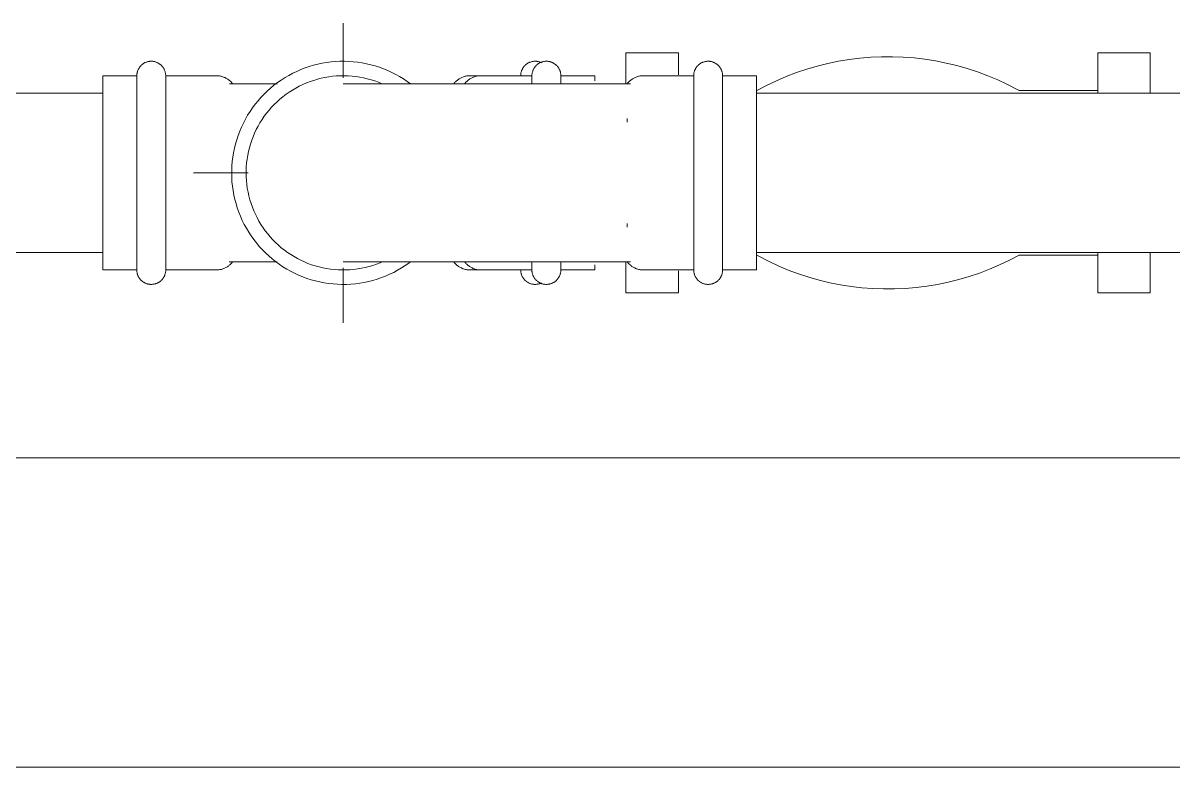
# Model space of a CAD drawing. Header units: inches. Extents: x -3299 to -2222, y -94 to 482.
# Drawn here: x -2461.3 to -2445.94, y 315.41 to 325.34 of the extents above; entities that cross this region are included whole.
import ezdxf

# ---------------------------------------------------------------- set-up
doc = ezdxf.new("R2010")
doc.units = ezdxf.units.IN
doc.header["$MEASUREMENT"] = 0
doc.layers.add('P-PIPE', color=3, linetype='Continuous', lineweight=9)
doc.layers.add('P-PIPE-CNTR', color=3, linetype='Continuous', lineweight=9)

# ---------------------------------------------------------------- blocks, each defined once
blk = doc.blocks.new('Victaulic-VicPress316-Elbow 90-45deg Style P568_P571 - Standard-V6-PLG_ ROOF LEVEL')
at = {"layer": 'P-PIPE'}
for p, q in [((-2453.184, 286.532), (-2454.503, 286.532)), ((-2452.341, 286.641), (-2453.012, 286.641)), ((-2452.341, 286.641), (-2452.341, 285.344)), ((-2451.501, 286.641), (-2451.955, 286.641)), ((-2451.955, 286.641), (-2451.955, 285.344)), ((-2451.501, 285.344), (-2451.501, 286.641)), ((-2453.23, 286.068), (-2453.23, 286.02)), ((-2452.341, 285.344), (-2452.341, 284.048)), ((-2451.955, 285.344), (-2451.955, 284.048)), ((-2451.501, 284.048), (-2451.501, 285.344)), ((-2453.23, 284.669), (-2453.23, 284.62)), ((-2454.503, 284.157), (-2453.185, 284.157)), ((-2453.012, 284.048), (-2452.341, 284.048)), ((-2451.955, 284.048), (-2451.501, 284.048))]:
    blk.add_line(p, q, dxfattribs=at)
at = {"layer": 'P-PIPE', "flags": 128}
for points in [[(-2456.122, 286.532), (-2456.167, 286.564), (-2456.216, 286.598), (-2456.267, 286.629), (-2456.319, 286.658), (-2456.372, 286.685), (-2456.426, 286.71), (-2456.481, 286.733), (-2456.537, 286.753), (-2456.594, 286.771), (-2456.651, 286.787), (-2456.709, 286.801), (-2456.768, 286.812), (-2456.827, 286.821), (-2456.886, 286.828), (-2456.945, 286.832), (-2457.005, 286.834), (-2457.064, 286.833), (-2457.124, 286.83), (-2457.183, 286.825), (-2457.242, 286.817), (-2457.301, 286.807), (-2457.359, 286.795), (-2457.417, 286.78), (-2457.474, 286.763), (-2457.53, 286.744), (-2457.586, 286.722), (-2457.641, 286.699), (-2457.694, 286.673), (-2457.747, 286.645), (-2457.798, 286.615), (-2457.849, 286.583), (-2457.897, 286.549), (-2457.945, 286.513), (-2457.991, 286.475), (-2458.035, 286.435), (-2458.078, 286.394), (-2458.119, 286.35), (-2458.158, 286.306), (-2458.196, 286.259), (-2458.232, 286.212), (-2458.265, 286.163), (-2458.297, 286.112), (-2458.327, 286.06), (-2458.354, 286.008), (-2458.38, 285.954), (-2458.403, 285.899), (-2458.424, 285.843), (-2458.443, 285.787), (-2458.46, 285.73), (-2458.474, 285.672), (-2458.486, 285.613), (-2458.495, 285.554), (-2458.503, 285.495), (-2458.507, 285.436), (-2458.51, 285.376), (-2458.51, 285.344)], [(-2452.341, 286.641), (-2452.341, 286.649), (-2452.34, 286.656), (-2452.339, 286.664), (-2452.338, 286.672), (-2452.337, 286.679), (-2452.335, 286.687), (-2452.333, 286.694), (-2452.331, 286.702), (-2452.328, 286.709), (-2452.326, 286.716), (-2452.322, 286.723), (-2452.319, 286.73), (-2452.315, 286.737), (-2452.311, 286.743), (-2452.307, 286.75), (-2452.303, 286.756), (-2452.298, 286.762), (-2452.293, 286.768), (-2452.288, 286.774), (-2452.282, 286.779), (-2452.277, 286.785), (-2452.271, 286.79), (-2452.265, 286.794), (-2452.258, 286.799), (-2452.252, 286.803), (-2452.245, 286.807), (-2452.239, 286.811), (-2452.232, 286.815), (-2452.225, 286.818), (-2452.218, 286.821), (-2452.21, 286.823), (-2452.203, 286.826), (-2452.196, 286.828), (-2452.188, 286.83), (-2452.181, 286.831), (-2452.173, 286.832), (-2452.165, 286.833), (-2452.158, 286.834), (-2452.15, 286.834), (-2452.142, 286.834), (-2452.134, 286.833), (-2452.127, 286.833), (-2452.119, 286.832), (-2452.111, 286.83), (-2452.104, 286.829), (-2452.096, 286.827), (-2452.089, 286.825), (-2452.082, 286.822), (-2452.075, 286.819), (-2452.067, 286.816), (-2452.061, 286.813), (-2452.054, 286.809), (-2452.047, 286.805), (-2452.041, 286.801), (-2452.034, 286.797), (-2452.028, 286.792), (-2452.022, 286.787), (-2452.016, 286.782), (-2452.011, 286.777), (-2452.005, 286.771), (-2452, 286.765), (-2451.996, 286.759), (-2451.991, 286.753), (-2451.987, 286.747), (-2451.982, 286.74), (-2451.979, 286.734), (-2451.975, 286.727), (-2451.972, 286.72), (-2451.969, 286.713), (-2451.966, 286.705), (-2451.964, 286.698), (-2451.961, 286.691), (-2451.96, 286.683), (-2451.958, 286.676), (-2451.957, 286.668), (-2451.956, 286.66), (-2451.955, 286.653), (-2451.955, 286.645), (-2451.955, 286.641)], [(-2456.503, 286.533), (-2456.551, 286.553), (-2456.6, 286.571), (-2456.649, 286.586), (-2456.699, 286.6), (-2456.75, 286.612), (-2456.8, 286.622), (-2456.852, 286.63), (-2456.903, 286.635), (-2456.955, 286.639), (-2457.007, 286.641), (-2457.059, 286.64), (-2457.11, 286.638), (-2457.162, 286.633), (-2457.214, 286.626), (-2457.265, 286.618), (-2457.315, 286.607), (-2457.366, 286.594), (-2457.415, 286.579), (-2457.464, 286.563), (-2457.513, 286.544), (-2457.56, 286.523), (-2457.607, 286.501), (-2457.653, 286.476), (-2457.698, 286.45), (-2457.741, 286.422), (-2457.784, 286.393), (-2457.825, 286.361), (-2457.865, 286.328), (-2457.904, 286.294), (-2457.941, 286.258), (-2457.977, 286.22), (-2458.011, 286.181), (-2458.044, 286.141), (-2458.075, 286.099), (-2458.104, 286.057), (-2458.132, 286.013), (-2458.158, 285.968), (-2458.182, 285.922), (-2458.204, 285.875), (-2458.224, 285.827), (-2458.242, 285.779), (-2458.259, 285.729), (-2458.273, 285.68), (-2458.286, 285.629), (-2458.296, 285.578), (-2458.304, 285.527), (-2458.311, 285.476), (-2458.315, 285.424), (-2458.317, 285.372), (-2458.317, 285.344)], [(-2454.503, 286.532), (-2454.604, 286.532), (-2454.705, 286.532), (-2454.805, 286.532), (-2454.905, 286.532), (-2455.004, 286.532), (-2455.102, 286.532), (-2455.199, 286.532), (-2455.295, 286.532), (-2455.39, 286.532), (-2455.484, 286.532), (-2455.576, 286.532), (-2455.666, 286.532), (-2455.754, 286.532), (-2455.841, 286.532), (-2455.925, 286.532), (-2456.007, 286.532), (-2456.086, 286.532), (-2456.163, 286.532), (-2456.238, 286.532), (-2456.309, 286.532), (-2456.378, 286.532), (-2456.444, 286.532), (-2456.506, 286.532), (-2456.566, 286.532), (-2456.622, 286.532), (-2456.674, 286.532), (-2456.724, 286.532), (-2456.769, 286.532), (-2456.811, 286.532), (-2456.85, 286.532), (-2456.884, 286.532), (-2456.915, 286.532), (-2456.942, 286.532), (-2456.965, 286.532), (-2456.984, 286.532), (-2456.999, 286.532), (-2457.01, 286.532), (-2457.018, 286.532), (-2457.021, 286.532), (-2457.021, 286.532)], [(-2453.23, 286.532), (-2453.223, 286.54), (-2453.216, 286.549), (-2453.209, 286.557), (-2453.201, 286.564), (-2453.193, 286.572), (-2453.185, 286.579), (-2453.176, 286.586), (-2453.167, 286.592), (-2453.158, 286.598), (-2453.149, 286.604), (-2453.139, 286.609), (-2453.13, 286.614), (-2453.12, 286.619), (-2453.11, 286.623), (-2453.099, 286.626), (-2453.089, 286.63), (-2453.078, 286.633), (-2453.068, 286.635), (-2453.057, 286.637), (-2453.046, 286.639), (-2453.036, 286.64), (-2453.025, 286.64), (-2453.014, 286.641), (-2453.012, 286.641)], [(-2452.341, 286.6), (-2452.341, 286.612), (-2452.341, 286.622), (-2452.341, 286.63), (-2452.341, 286.635), (-2452.341, 286.639), (-2452.341, 286.641), (-2452.341, 286.641)], [(-2452.341, 286.641), (-2452.341, 286.64), (-2452.341, 286.637), (-2452.341, 286.631), (-2452.341, 286.624), (-2452.341, 286.615), (-2452.341, 286.604), (-2452.341, 286.59), (-2452.341, 286.575), (-2452.341, 286.558), (-2452.341, 286.538), (-2452.341, 286.517), (-2452.341, 286.494), (-2452.341, 286.469), (-2452.341, 286.443), (-2452.341, 286.414), (-2452.341, 286.384), (-2452.341, 286.352), (-2452.341, 286.319), (-2452.341, 286.284), (-2452.341, 286.248), (-2452.341, 286.21), (-2452.341, 286.17), (-2452.341, 286.13), (-2452.341, 286.088), (-2452.341, 286.045), (-2452.341, 286.001), (-2452.341, 285.955), (-2452.341, 285.909), (-2452.341, 285.862), (-2452.341, 285.814), (-2452.341, 285.765), (-2452.341, 285.716), (-2452.341, 285.666), (-2452.341, 285.616), (-2452.341, 285.565), (-2452.341, 285.513), (-2452.341, 285.462), (-2452.341, 285.41), (-2452.341, 285.358), (-2452.341, 285.344)], [(-2451.955, 285.344), (-2451.955, 285.396), (-2451.955, 285.448), (-2451.955, 285.5), (-2451.955, 285.551), (-2451.955, 285.602), (-2451.955, 285.652), (-2451.955, 285.703), (-2451.955, 285.752), (-2451.955, 285.801), (-2451.955, 285.849), (-2451.955, 285.897), (-2451.955, 285.943), (-2451.955, 285.989), (-2451.955, 286.033), (-2451.955, 286.076), (-2451.955, 286.119), (-2451.955, 286.16), (-2451.955, 286.199), (-2451.955, 286.237), (-2451.955, 286.274), (-2451.955, 286.31), (-2451.955, 286.344), (-2451.955, 286.376), (-2451.955, 286.406), (-2451.955, 286.435), (-2451.955, 286.462), (-2451.955, 286.488), (-2451.955, 286.511), (-2451.955, 286.533), (-2451.955, 286.553), (-2451.955, 286.571), (-2451.955, 286.586), (-2451.955, 286.6), (-2451.955, 286.612), (-2451.955, 286.622), (-2451.955, 286.63), (-2451.955, 286.635), (-2451.955, 286.639), (-2451.955, 286.641), (-2451.955, 286.641)], [(-2451.955, 286.641), (-2451.955, 286.64), (-2451.955, 286.637), (-2451.955, 286.631), (-2451.955, 286.624), (-2451.955, 286.615), (-2451.955, 286.604)], [(-2458.51, 285.344), (-2458.509, 285.285), (-2458.506, 285.225), (-2458.5, 285.166), (-2458.491, 285.107), (-2458.481, 285.048), (-2458.468, 284.99), (-2458.452, 284.933), (-2458.435, 284.876), (-2458.415, 284.82), (-2458.393, 284.764), (-2458.368, 284.71), (-2458.342, 284.656), (-2458.313, 284.604), (-2458.283, 284.553), (-2458.25, 284.503), (-2458.216, 284.455), (-2458.179, 284.408), (-2458.141, 284.362), (-2458.1, 284.318), (-2458.059, 284.276), (-2458.015, 284.235), (-2457.97, 284.196), (-2457.923, 284.159), (-2457.875, 284.124), (-2457.826, 284.091), (-2457.775, 284.06), (-2457.723, 284.031), (-2457.67, 284.004), (-2457.616, 283.979), (-2457.561, 283.956), (-2457.505, 283.936), (-2457.448, 283.917), (-2457.39, 283.901), (-2457.332, 283.888), (-2457.274, 283.876), (-2457.215, 283.868), (-2457.156, 283.861), (-2457.096, 283.857), (-2457.037, 283.855), (-2456.977, 283.855), (-2456.918, 283.858), (-2456.858, 283.864), (-2456.799, 283.871), (-2456.741, 283.881), (-2456.682, 283.894), (-2456.625, 283.908), (-2456.568, 283.925), (-2456.511, 283.945), (-2456.456, 283.966), (-2456.401, 283.99), (-2456.347, 284.016), (-2456.295, 284.044), (-2456.243, 284.074), (-2456.193, 284.106), (-2456.144, 284.14), (-2456.122, 284.157)], [(-2458.317, 285.344), (-2458.316, 285.292), (-2458.313, 285.241), (-2458.308, 285.189), (-2458.301, 285.138), (-2458.291, 285.087), (-2458.28, 285.036), (-2458.267, 284.986), (-2458.251, 284.936), (-2458.234, 284.888), (-2458.215, 284.839), (-2458.194, 284.792), (-2458.171, 284.746), (-2458.146, 284.7), (-2458.119, 284.656), (-2458.091, 284.612), (-2458.061, 284.57), (-2458.029, 284.529), (-2457.996, 284.489), (-2457.961, 284.451), (-2457.924, 284.414), (-2457.886, 284.379), (-2457.847, 284.345), (-2457.806, 284.313), (-2457.764, 284.282), (-2457.721, 284.253), (-2457.677, 284.226), (-2457.632, 284.201), (-2457.586, 284.177), (-2457.539, 284.156), (-2457.491, 284.136), (-2457.442, 284.118), (-2457.393, 284.102), (-2457.343, 284.088), (-2457.292, 284.076), (-2457.241, 284.067), (-2457.19, 284.059), (-2457.138, 284.053), (-2457.087, 284.049), (-2457.035, 284.048), (-2456.983, 284.048), (-2456.931, 284.051), (-2456.879, 284.056), (-2456.828, 284.062), (-2456.777, 284.071), (-2456.726, 284.082), (-2456.676, 284.094), (-2456.626, 284.109), (-2456.577, 284.126), (-2456.529, 284.145), (-2456.501, 284.157)], [(-2452.341, 285.344), (-2452.341, 285.292), (-2452.341, 285.241), (-2452.341, 285.189), (-2452.341, 285.138), (-2452.341, 285.087), (-2452.341, 285.036), (-2452.341, 284.986), (-2452.341, 284.936), (-2452.341, 284.888), (-2452.341, 284.839), (-2452.341, 284.792), (-2452.341, 284.746), (-2452.341, 284.7), (-2452.341, 284.656), (-2452.341, 284.612), (-2452.341, 284.57), (-2452.341, 284.529), (-2452.341, 284.489), (-2452.341, 284.451), (-2452.341, 284.414), (-2452.341, 284.379), (-2452.341, 284.345), (-2452.341, 284.313), (-2452.341, 284.282), (-2452.341, 284.253), (-2452.341, 284.226), (-2452.341, 284.201), (-2452.341, 284.177), (-2452.341, 284.156), (-2452.341, 284.136), (-2452.341, 284.118), (-2452.341, 284.102), (-2452.341, 284.088), (-2452.341, 284.076), (-2452.341, 284.067), (-2452.341, 284.059), (-2452.341, 284.053), (-2452.341, 284.049), (-2452.341, 284.048), (-2452.341, 284.048)], [(-2451.955, 284.048), (-2451.955, 284.049), (-2451.955, 284.052), (-2451.955, 284.057), (-2451.955, 284.064), (-2451.955, 284.074), (-2451.955, 284.085), (-2451.955, 284.098), (-2451.955, 284.114), (-2451.955, 284.131), (-2451.955, 284.15), (-2451.955, 284.171), (-2451.955, 284.194), (-2451.955, 284.219), (-2451.955, 284.246), (-2451.955, 284.274), (-2451.955, 284.304), (-2451.955, 284.336), (-2451.955, 284.37), (-2451.955, 284.405), (-2451.955, 284.441), (-2451.955, 284.479), (-2451.955, 284.518), (-2451.955, 284.559), (-2451.955, 284.601), (-2451.955, 284.644), (-2451.955, 284.688), (-2451.955, 284.733), (-2451.955, 284.779), (-2451.955, 284.827), (-2451.955, 284.875), (-2451.955, 284.923), (-2451.955, 284.973), (-2451.955, 285.023), (-2451.955, 285.073), (-2451.955, 285.124), (-2451.955, 285.175), (-2451.955, 285.227), (-2451.955, 285.278), (-2451.955, 285.33), (-2451.955, 285.344)], [(-2457.021, 284.157), (-2457.019, 284.157), (-2457.013, 284.157), (-2457.003, 284.157), (-2456.989, 284.157), (-2456.971, 284.157), (-2456.949, 284.157), (-2456.923, 284.157), (-2456.893, 284.157), (-2456.859, 284.157), (-2456.822, 284.157), (-2456.781, 284.157), (-2456.736, 284.157), (-2456.688, 284.157), (-2456.636, 284.157), (-2456.581, 284.157), (-2456.523, 284.157), (-2456.461, 284.157), (-2456.396, 284.157), (-2456.328, 284.157), (-2456.257, 284.157), (-2456.184, 284.157), (-2456.107, 284.157), (-2456.029, 284.157), (-2455.947, 284.157), (-2455.864, 284.157), (-2455.778, 284.157), (-2455.69, 284.157), (-2455.6, 284.157), (-2455.509, 284.157), (-2455.416, 284.157), (-2455.321, 284.157), (-2455.225, 284.157), (-2455.128, 284.157), (-2455.03, 284.157), (-2454.931, 284.157), (-2454.832, 284.157), (-2454.732, 284.157), (-2454.631, 284.157), (-2454.531, 284.157), (-2454.503, 284.157)], [(-2453.012, 284.048), (-2453.023, 284.048), (-2453.034, 284.049), (-2453.044, 284.05), (-2453.055, 284.051), (-2453.066, 284.053), (-2453.077, 284.056), (-2453.087, 284.058), (-2453.098, 284.062), (-2453.108, 284.065), (-2453.118, 284.069), (-2453.128, 284.074), (-2453.138, 284.079), (-2453.147, 284.084), (-2453.157, 284.089), (-2453.166, 284.095), (-2453.175, 284.102), (-2453.183, 284.108), (-2453.191, 284.115), (-2453.2, 284.123), (-2453.207, 284.13), (-2453.215, 284.138), (-2453.222, 284.147), (-2453.229, 284.155), (-2453.23, 284.157)], [(-2452.341, 284.048), (-2452.341, 284.049), (-2452.341, 284.052), (-2452.341, 284.057), (-2452.341, 284.064), (-2452.341, 284.074), (-2452.341, 284.085)], [(-2451.955, 284.088), (-2451.955, 284.076), (-2451.955, 284.067), (-2451.955, 284.059), (-2451.955, 284.053), (-2451.955, 284.049), (-2451.955, 284.048), (-2451.955, 284.048)], [(-2451.955, 284.048), (-2451.955, 284.04), (-2451.955, 284.032), (-2451.956, 284.025), (-2451.957, 284.017), (-2451.959, 284.009), (-2451.96, 284.002), (-2451.962, 283.994), (-2451.965, 283.987), (-2451.967, 283.98), (-2451.97, 283.973), (-2451.973, 283.966), (-2451.977, 283.959), (-2451.98, 283.952), (-2451.984, 283.945), (-2451.989, 283.939), (-2451.993, 283.933), (-2451.998, 283.926), (-2452.003, 283.921), (-2452.008, 283.915), (-2452.013, 283.909), (-2452.019, 283.904), (-2452.025, 283.899), (-2452.031, 283.894), (-2452.037, 283.89), (-2452.044, 283.885), (-2452.05, 283.881), (-2452.057, 283.878), (-2452.064, 283.874), (-2452.071, 283.871), (-2452.078, 283.868), (-2452.085, 283.865), (-2452.092, 283.863), (-2452.1, 283.861), (-2452.107, 283.859), (-2452.115, 283.858), (-2452.123, 283.856), (-2452.13, 283.856), (-2452.138, 283.855), (-2452.146, 283.855), (-2452.153, 283.855), (-2452.161, 283.855), (-2452.169, 283.856), (-2452.176, 283.857), (-2452.184, 283.858), (-2452.192, 283.86), (-2452.199, 283.862), (-2452.207, 283.864), (-2452.214, 283.866), (-2452.221, 283.869), (-2452.228, 283.872), (-2452.235, 283.876), (-2452.242, 283.879), (-2452.249, 283.883), (-2452.255, 283.887), (-2452.261, 283.892), (-2452.268, 283.896), (-2452.273, 283.901), (-2452.279, 283.906), (-2452.285, 283.912), (-2452.29, 283.917), (-2452.295, 283.923), (-2452.3, 283.929), (-2452.305, 283.935), (-2452.309, 283.942), (-2452.313, 283.948), (-2452.317, 283.955), (-2452.321, 283.962), (-2452.324, 283.969), (-2452.327, 283.976), (-2452.33, 283.983), (-2452.332, 283.99), (-2452.334, 283.998), (-2452.336, 284.005), (-2452.338, 284.013), (-2452.339, 284.021), (-2452.34, 284.028), (-2452.34, 284.036), (-2452.341, 284.044), (-2452.341, 284.048)]]:
    blk.add_lwpolyline(points, dxfattribs=at)
blk = doc.blocks.new('Ball Valve - 2-6 Inch - 2_-V11-PLG_ ROOF LEVEL')
at = {"layer": 'P-PIPE'}
for p, q in [((-2452.546, 286.944), (-2453.246, 286.944)), ((-2446.246, 286.944), (-2446.946, 286.944)), ((-2446.946, 286.444), (-2447.996, 286.444)), ((-2447.996, 284.244), (-2446.946, 284.244)), ((-2453.246, 283.744), (-2452.546, 283.744)), ((-2446.946, 283.744), (-2446.246, 283.744))]:
    blk.add_line(p, q, dxfattribs=at)
at = {"layer": 'P-PIPE', "flags": 128}
for points in [[(-2451.496, 286.444), (-2451.368, 286.512), (-2451.237, 286.574), (-2451.104, 286.631), (-2450.968, 286.683), (-2450.831, 286.729), (-2450.691, 286.769), (-2450.551, 286.804), (-2450.409, 286.834), (-2450.266, 286.857), (-2450.122, 286.875), (-2449.977, 286.887), (-2449.832, 286.894), (-2449.688, 286.894), (-2449.543, 286.889), (-2449.398, 286.878), (-2449.254, 286.861), (-2449.111, 286.839), (-2448.969, 286.81), (-2448.828, 286.776), (-2448.688, 286.737), (-2448.55, 286.692), (-2448.414, 286.641), (-2448.281, 286.585), (-2448.149, 286.524), (-2448.02, 286.458), (-2447.996, 286.444)], [(-2447.996, 284.244), (-2448.125, 284.177), (-2448.256, 284.115), (-2448.389, 284.058), (-2448.524, 284.006), (-2448.662, 283.96), (-2448.801, 283.919), (-2448.942, 283.884), (-2449.084, 283.855), (-2449.227, 283.831), (-2449.371, 283.813), (-2449.515, 283.801), (-2449.66, 283.795), (-2449.805, 283.794), (-2449.95, 283.8), (-2450.094, 283.811), (-2450.238, 283.827), (-2450.382, 283.85), (-2450.524, 283.878), (-2450.665, 283.912), (-2450.804, 283.952), (-2450.942, 283.997), (-2451.078, 284.047), (-2451.212, 284.103), (-2451.343, 284.165), (-2451.472, 284.231), (-2451.496, 284.244)]]:
    blk.add_lwpolyline(points, dxfattribs=at)
at = {"layer": 'P-PIPE'}
for centre, major_axis, start_param, end_param in [((-2453.246, 285.344), (0, 1.6), 0, 0.729292), ((-2452.546, 285.344), (0, 1.6), 0, 0.615379), ((-2446.946, 285.344), (0, 1.6), 0, 0.840205), ((-2446.246, 285.344), (0, 1.6), 0, 0.840205), ((-2451.496, 285.344), (0, 1.1), 0, 0.11858), ((-2447.996, 285.344), (0, 1.1), 0, 0.113652), ((-2451.496, 285.344), (0, 1.1), 3.023013, 3.141593), ((-2447.996, 285.344), (0, 1.1), 3.027941, 3.141593), ((-2446.946, 285.344), (0, 1.6), 2.301388, 3.141593), ((-2446.246, 285.344), (0, 1.6), 2.301388, 3.141593), ((-2453.246, 285.344), (0, 1.6), 2.412301, 3.141593), ((-2452.546, 285.344), (0, 1.6), 2.526214, 3.141593)]:
    blk.add_ellipse(centre, major_axis=major_axis, ratio=0.000002, start_param=start_param, end_param=end_param, dxfattribs=at)

msp = doc.modelspace()

# ---------------------------------------------------------------- linework, layer by layer
at = {"layer": 'P-PIPE'}
for p, q in [((-2459.777, 324.641), (-2460.231, 324.641)), ((-2460.231, 324.641), (-2460.231, 323.344)), ((-2459.777, 323.344), (-2459.777, 324.641)), ((-2458.715, 324.641), (-2459.391, 324.641)), ((-2459.391, 323.344), (-2459.391, 324.641)), ((-2455.183, 324.641), (-2455.327, 324.641)), ((-2454.501, 324.641), (-2455.182, 324.641)), ((-2454.501, 324.641), (-2454.501, 324.571)), ((-2453.661, 324.641), (-2454.115, 324.641)), ((-2454.115, 324.641), (-2454.115, 324.571)), ((-2453.661, 324.571), (-2453.661, 324.641)), ((-2457.904, 324.532), (-2458.541, 324.532)), ((-2460.231, 324.406), (-2464.808, 324.406)), ((-2417.442, 324.406), (-2451.501, 324.406)), ((-2460.231, 323.344), (-2460.231, 322.048)), ((-2459.777, 322.048), (-2459.777, 323.344)), ((-2459.391, 322.048), (-2459.391, 323.344)), ((-2464.809, 322.282), (-2460.231, 322.282)), ((-2458.542, 322.157), (-2457.904, 322.157)), ((-2451.501, 322.282), (-2417.442, 322.282)), ((-2460.231, 322.048), (-2459.777, 322.048)), ((-2459.391, 322.048), (-2458.715, 322.048)), ((-2455.327, 322.048), (-2455.183, 322.048)), ((-2455.182, 322.048), (-2454.501, 322.048)), ((-2454.501, 322.117), (-2454.501, 322.048)), ((-2454.115, 322.117), (-2454.115, 322.048)), ((-2454.115, 322.048), (-2453.661, 322.048)), ((-2453.661, 322.048), (-2453.661, 322.117)), ((-2432.998, 319.538), (-2468.055, 319.538)), ((-2468.055, 315.413), (-2432.998, 315.413))]:
    msp.add_line(p, q, dxfattribs=at)
at = {"layer": 'P-PIPE', "flags": 128}
for points in [[(-2459.777, 324.641), (-2459.777, 324.649), (-2459.776, 324.656), (-2459.775, 324.664), (-2459.774, 324.672), (-2459.773, 324.679), (-2459.771, 324.687), (-2459.769, 324.694), (-2459.767, 324.702), (-2459.764, 324.709), (-2459.762, 324.716), (-2459.758, 324.723), (-2459.755, 324.73), (-2459.751, 324.737), (-2459.747, 324.743), (-2459.743, 324.75), (-2459.739, 324.756), (-2459.734, 324.762), (-2459.729, 324.768), (-2459.724, 324.774), (-2459.718, 324.779), (-2459.713, 324.785), (-2459.707, 324.79), (-2459.701, 324.794), (-2459.694, 324.799), (-2459.688, 324.803), (-2459.681, 324.807), (-2459.675, 324.811), (-2459.668, 324.815), (-2459.661, 324.818), (-2459.654, 324.821), (-2459.646, 324.823), (-2459.639, 324.826), (-2459.632, 324.828), (-2459.624, 324.83), (-2459.617, 324.831), (-2459.609, 324.832), (-2459.601, 324.833), (-2459.594, 324.834), (-2459.586, 324.834), (-2459.578, 324.834), (-2459.57, 324.833), (-2459.563, 324.833), (-2459.555, 324.832), (-2459.547, 324.83), (-2459.54, 324.829), (-2459.532, 324.827), (-2459.525, 324.825), (-2459.518, 324.822), (-2459.511, 324.819), (-2459.503, 324.816), (-2459.497, 324.813), (-2459.49, 324.809), (-2459.483, 324.805), (-2459.477, 324.801), (-2459.47, 324.797), (-2459.464, 324.792), (-2459.458, 324.787), (-2459.452, 324.782), (-2459.447, 324.777), (-2459.441, 324.771), (-2459.436, 324.765), (-2459.432, 324.759), (-2459.427, 324.753), (-2459.423, 324.747), (-2459.418, 324.74), (-2459.415, 324.734), (-2459.411, 324.727), (-2459.408, 324.72), (-2459.405, 324.713), (-2459.402, 324.705), (-2459.4, 324.698), (-2459.397, 324.691), (-2459.396, 324.683), (-2459.394, 324.676), (-2459.393, 324.668), (-2459.392, 324.66), (-2459.391, 324.653), (-2459.391, 324.645), (-2459.391, 324.641)], [(-2456.122, 324.532), (-2456.167, 324.564), (-2456.216, 324.598), (-2456.267, 324.629), (-2456.319, 324.658), (-2456.372, 324.685), (-2456.426, 324.71), (-2456.481, 324.733), (-2456.537, 324.753), (-2456.594, 324.771), (-2456.651, 324.787), (-2456.709, 324.801), (-2456.768, 324.812), (-2456.827, 324.821), (-2456.886, 324.828), (-2456.945, 324.832), (-2457.005, 324.834), (-2457.064, 324.833), (-2457.124, 324.83), (-2457.183, 324.825), (-2457.242, 324.817), (-2457.301, 324.807), (-2457.359, 324.795), (-2457.417, 324.78), (-2457.474, 324.763), (-2457.53, 324.744), (-2457.586, 324.722), (-2457.641, 324.699), (-2457.694, 324.673), (-2457.747, 324.645), (-2457.798, 324.615), (-2457.849, 324.583), (-2457.897, 324.549), (-2457.945, 324.513), (-2457.991, 324.475), (-2458.035, 324.435), (-2458.078, 324.394), (-2458.119, 324.35), (-2458.158, 324.306), (-2458.196, 324.259), (-2458.232, 324.212), (-2458.265, 324.163), (-2458.297, 324.112), (-2458.327, 324.06), (-2458.354, 324.008), (-2458.38, 323.954), (-2458.403, 323.899), (-2458.424, 323.843), (-2458.443, 323.787), (-2458.46, 323.73), (-2458.474, 323.672), (-2458.486, 323.613), (-2458.495, 323.554), (-2458.503, 323.495), (-2458.507, 323.436), (-2458.51, 323.376), (-2458.51, 323.344)], [(-2456.122, 324.532), (-2456.167, 324.564), (-2456.216, 324.598), (-2456.267, 324.629), (-2456.319, 324.658), (-2456.372, 324.685), (-2456.426, 324.71), (-2456.481, 324.733), (-2456.537, 324.753), (-2456.594, 324.771), (-2456.651, 324.787), (-2456.709, 324.801), (-2456.768, 324.812), (-2456.827, 324.821), (-2456.886, 324.828), (-2456.945, 324.832), (-2457.005, 324.834), (-2457.064, 324.833), (-2457.124, 324.83), (-2457.183, 324.825), (-2457.242, 324.817), (-2457.301, 324.807), (-2457.359, 324.795), (-2457.417, 324.78), (-2457.474, 324.763), (-2457.53, 324.744), (-2457.586, 324.722), (-2457.641, 324.699), (-2457.694, 324.673), (-2457.747, 324.645), (-2457.798, 324.615), (-2457.849, 324.583), (-2457.897, 324.549), (-2457.945, 324.513), (-2457.991, 324.475), (-2458.035, 324.435), (-2458.078, 324.394), (-2458.119, 324.35), (-2458.158, 324.306), (-2458.196, 324.259), (-2458.232, 324.212), (-2458.265, 324.163), (-2458.297, 324.112), (-2458.327, 324.06), (-2458.354, 324.008), (-2458.38, 323.954), (-2458.403, 323.899), (-2458.424, 323.843), (-2458.443, 323.787), (-2458.46, 323.73), (-2458.474, 323.672), (-2458.486, 323.613), (-2458.495, 323.554), (-2458.503, 323.495), (-2458.507, 323.436), (-2458.51, 323.376), (-2458.51, 323.344)], [(-2456.122, 324.532), (-2456.167, 324.564), (-2456.216, 324.598), (-2456.267, 324.629), (-2456.319, 324.658), (-2456.372, 324.685), (-2456.426, 324.71), (-2456.481, 324.733), (-2456.537, 324.753), (-2456.594, 324.771), (-2456.651, 324.787), (-2456.709, 324.801), (-2456.768, 324.812), (-2456.827, 324.821), (-2456.886, 324.828), (-2456.945, 324.832), (-2457.005, 324.834), (-2457.064, 324.833), (-2457.124, 324.83), (-2457.183, 324.825), (-2457.242, 324.817), (-2457.301, 324.807), (-2457.359, 324.795), (-2457.417, 324.78), (-2457.474, 324.763), (-2457.53, 324.744), (-2457.586, 324.722), (-2457.641, 324.699), (-2457.694, 324.673), (-2457.747, 324.645), (-2457.798, 324.615), (-2457.849, 324.583), (-2457.897, 324.549), (-2457.945, 324.513), (-2457.991, 324.475), (-2458.035, 324.435), (-2458.078, 324.394), (-2458.119, 324.35), (-2458.158, 324.306), (-2458.196, 324.259), (-2458.232, 324.212), (-2458.265, 324.163), (-2458.297, 324.112), (-2458.327, 324.06), (-2458.354, 324.008), (-2458.38, 323.954), (-2458.403, 323.899), (-2458.424, 323.843), (-2458.443, 323.787), (-2458.46, 323.73), (-2458.474, 323.672), (-2458.486, 323.613), (-2458.495, 323.554), (-2458.503, 323.495), (-2458.507, 323.436), (-2458.51, 323.376), (-2458.51, 323.344)], [(-2454.651, 324.641), (-2454.651, 324.649), (-2454.65, 324.656), (-2454.649, 324.664), (-2454.648, 324.672), (-2454.647, 324.679), (-2454.645, 324.687), (-2454.643, 324.694), (-2454.641, 324.702), (-2454.638, 324.709), (-2454.636, 324.716), (-2454.632, 324.723), (-2454.629, 324.73), (-2454.625, 324.737), (-2454.621, 324.743), (-2454.617, 324.75), (-2454.613, 324.756), (-2454.608, 324.762), (-2454.603, 324.768), (-2454.598, 324.774), (-2454.592, 324.779), (-2454.587, 324.785), (-2454.581, 324.79), (-2454.575, 324.794), (-2454.568, 324.799), (-2454.562, 324.803), (-2454.555, 324.807), (-2454.549, 324.811), (-2454.542, 324.815), (-2454.535, 324.818), (-2454.528, 324.821), (-2454.52, 324.823), (-2454.513, 324.826), (-2454.506, 324.828), (-2454.498, 324.83), (-2454.491, 324.831), (-2454.483, 324.832), (-2454.475, 324.833), (-2454.468, 324.834), (-2454.46, 324.834), (-2454.452, 324.834), (-2454.444, 324.833), (-2454.437, 324.833), (-2454.429, 324.832), (-2454.421, 324.83), (-2454.414, 324.829), (-2454.406, 324.827), (-2454.399, 324.825), (-2454.392, 324.822), (-2454.385, 324.819), (-2454.377, 324.816), (-2454.371, 324.813)], [(-2454.501, 324.641), (-2454.501, 324.649), (-2454.5, 324.656), (-2454.499, 324.664), (-2454.498, 324.672), (-2454.497, 324.679), (-2454.495, 324.687), (-2454.493, 324.694), (-2454.491, 324.702), (-2454.488, 324.709), (-2454.486, 324.716), (-2454.482, 324.723), (-2454.479, 324.73), (-2454.475, 324.737), (-2454.471, 324.743), (-2454.467, 324.75), (-2454.463, 324.756), (-2454.458, 324.762), (-2454.453, 324.768), (-2454.448, 324.774), (-2454.442, 324.779), (-2454.437, 324.785), (-2454.431, 324.79), (-2454.425, 324.794), (-2454.418, 324.799), (-2454.412, 324.803), (-2454.405, 324.807), (-2454.399, 324.811), (-2454.392, 324.815), (-2454.385, 324.818), (-2454.378, 324.821), (-2454.37, 324.823), (-2454.363, 324.826), (-2454.356, 324.828), (-2454.348, 324.83), (-2454.341, 324.831), (-2454.333, 324.832), (-2454.325, 324.833), (-2454.318, 324.834), (-2454.31, 324.834), (-2454.302, 324.834), (-2454.294, 324.833), (-2454.287, 324.833), (-2454.279, 324.832), (-2454.271, 324.83), (-2454.264, 324.829), (-2454.256, 324.827), (-2454.249, 324.825), (-2454.242, 324.822), (-2454.235, 324.819), (-2454.227, 324.816), (-2454.221, 324.813), (-2454.214, 324.809), (-2454.207, 324.805), (-2454.201, 324.801), (-2454.194, 324.797), (-2454.188, 324.792), (-2454.182, 324.787), (-2454.176, 324.782), (-2454.171, 324.777), (-2454.165, 324.771), (-2454.16, 324.765), (-2454.156, 324.759), (-2454.151, 324.753), (-2454.147, 324.747), (-2454.142, 324.74), (-2454.139, 324.734), (-2454.135, 324.727), (-2454.132, 324.72), (-2454.129, 324.713), (-2454.126, 324.705), (-2454.124, 324.698), (-2454.121, 324.691), (-2454.12, 324.683), (-2454.118, 324.676), (-2454.117, 324.668), (-2454.116, 324.66), (-2454.115, 324.653), (-2454.115, 324.645), (-2454.115, 324.641)], [(-2459.777, 324.6), (-2459.777, 324.612), (-2459.777, 324.622), (-2459.777, 324.63), (-2459.777, 324.635), (-2459.777, 324.639), (-2459.777, 324.641), (-2459.777, 324.641)], [(-2459.777, 324.641), (-2459.777, 324.64), (-2459.777, 324.637), (-2459.777, 324.631), (-2459.777, 324.624), (-2459.777, 324.615), (-2459.777, 324.604), (-2459.777, 324.59), (-2459.777, 324.575), (-2459.777, 324.558), (-2459.777, 324.538), (-2459.777, 324.517), (-2459.777, 324.494), (-2459.777, 324.469), (-2459.777, 324.443), (-2459.777, 324.414), (-2459.777, 324.384), (-2459.777, 324.352), (-2459.777, 324.319), (-2459.777, 324.284), (-2459.777, 324.248), (-2459.777, 324.21), (-2459.777, 324.17), (-2459.777, 324.13), (-2459.777, 324.088), (-2459.777, 324.045), (-2459.777, 324.001), (-2459.777, 323.955), (-2459.777, 323.909), (-2459.777, 323.862), (-2459.777, 323.814), (-2459.777, 323.765), (-2459.777, 323.716), (-2459.777, 323.666), (-2459.777, 323.616), (-2459.777, 323.565), (-2459.777, 323.513), (-2459.777, 323.462), (-2459.777, 323.41), (-2459.777, 323.358), (-2459.777, 323.344)], [(-2459.391, 323.344), (-2459.391, 323.396), (-2459.391, 323.448), (-2459.391, 323.5), (-2459.391, 323.551), (-2459.391, 323.602), (-2459.391, 323.652), (-2459.391, 323.703), (-2459.391, 323.752), (-2459.391, 323.801), (-2459.391, 323.849), (-2459.391, 323.897), (-2459.391, 323.943), (-2459.391, 323.989), (-2459.391, 324.033), (-2459.391, 324.076), (-2459.391, 324.119), (-2459.391, 324.16), (-2459.391, 324.199), (-2459.391, 324.237), (-2459.391, 324.274), (-2459.391, 324.31), (-2459.391, 324.344), (-2459.391, 324.376), (-2459.391, 324.406), (-2459.391, 324.435), (-2459.391, 324.462), (-2459.391, 324.488), (-2459.391, 324.511), (-2459.391, 324.533), (-2459.391, 324.553), (-2459.391, 324.571), (-2459.391, 324.586), (-2459.391, 324.6), (-2459.391, 324.612), (-2459.391, 324.622), (-2459.391, 324.63), (-2459.391, 324.635), (-2459.391, 324.639), (-2459.391, 324.641), (-2459.391, 324.641)], [(-2459.391, 324.641), (-2459.391, 324.64), (-2459.391, 324.637), (-2459.391, 324.631), (-2459.391, 324.624), (-2459.391, 324.615), (-2459.391, 324.604)], [(-2458.715, 324.641), (-2458.704, 324.641), (-2458.693, 324.64), (-2458.682, 324.639), (-2458.671, 324.637), (-2458.661, 324.635), (-2458.65, 324.633), (-2458.639, 324.63), (-2458.629, 324.627), (-2458.619, 324.623), (-2458.609, 324.619), (-2458.599, 324.615), (-2458.589, 324.61), (-2458.579, 324.605), (-2458.57, 324.599), (-2458.561, 324.593), (-2458.552, 324.587), (-2458.543, 324.58), (-2458.535, 324.573), (-2458.527, 324.566), (-2458.519, 324.558), (-2458.512, 324.55), (-2458.505, 324.542), (-2458.498, 324.533), (-2458.497, 324.532)], [(-2455.545, 324.532), (-2455.538, 324.54), (-2455.531, 324.549), (-2455.524, 324.557), (-2455.516, 324.564), (-2455.508, 324.572), (-2455.5, 324.579), (-2455.491, 324.586), (-2455.482, 324.592), (-2455.473, 324.598), (-2455.464, 324.604), (-2455.454, 324.609), (-2455.445, 324.614), (-2455.435, 324.619), (-2455.425, 324.623), (-2455.414, 324.626), (-2455.404, 324.63), (-2455.393, 324.633), (-2455.383, 324.635), (-2455.372, 324.637), (-2455.361, 324.639), (-2455.351, 324.64), (-2455.34, 324.64), (-2455.329, 324.641), (-2455.327, 324.641)], [(-2455.4, 324.532), (-2455.393, 324.54), (-2455.386, 324.549), (-2455.379, 324.557), (-2455.371, 324.564), (-2455.363, 324.572), (-2455.355, 324.579), (-2455.346, 324.586), (-2455.337, 324.592), (-2455.328, 324.598), (-2455.319, 324.604), (-2455.309, 324.609), (-2455.3, 324.614), (-2455.29, 324.619), (-2455.28, 324.623), (-2455.269, 324.626), (-2455.259, 324.63), (-2455.248, 324.633), (-2455.238, 324.635), (-2455.227, 324.637), (-2455.216, 324.639), (-2455.206, 324.64), (-2455.195, 324.64), (-2455.184, 324.641), (-2455.182, 324.641)], [(-2454.501, 324.6), (-2454.501, 324.612), (-2454.501, 324.622), (-2454.501, 324.63), (-2454.501, 324.635), (-2454.501, 324.639), (-2454.501, 324.641), (-2454.501, 324.641)], [(-2454.501, 324.641), (-2454.501, 324.64), (-2454.501, 324.637), (-2454.501, 324.631), (-2454.501, 324.624), (-2454.501, 324.615), (-2454.501, 324.604), (-2454.501, 324.59), (-2454.501, 324.575), (-2454.501, 324.558), (-2454.501, 324.538)], [(-2454.115, 324.533), (-2454.115, 324.553), (-2454.115, 324.571), (-2454.115, 324.586), (-2454.115, 324.6), (-2454.115, 324.612), (-2454.115, 324.622), (-2454.115, 324.63), (-2454.115, 324.635), (-2454.115, 324.639), (-2454.115, 324.641), (-2454.115, 324.641)], [(-2454.115, 324.641), (-2454.115, 324.64), (-2454.115, 324.637), (-2454.115, 324.631), (-2454.115, 324.624), (-2454.115, 324.615), (-2454.115, 324.604)], [(-2459.777, 323.344), (-2459.777, 323.292), (-2459.777, 323.241), (-2459.777, 323.189), (-2459.777, 323.138), (-2459.777, 323.087), (-2459.777, 323.036), (-2459.777, 322.986), (-2459.777, 322.936), (-2459.777, 322.888), (-2459.777, 322.839), (-2459.777, 322.792), (-2459.777, 322.746), (-2459.777, 322.7), (-2459.777, 322.656), (-2459.777, 322.612), (-2459.777, 322.57), (-2459.777, 322.529), (-2459.777, 322.489), (-2459.777, 322.451), (-2459.777, 322.414), (-2459.777, 322.379), (-2459.777, 322.345), (-2459.777, 322.313), (-2459.777, 322.282), (-2459.777, 322.253), (-2459.777, 322.226), (-2459.777, 322.201), (-2459.777, 322.177), (-2459.777, 322.156), (-2459.777, 322.136), (-2459.777, 322.118), (-2459.777, 322.102), (-2459.777, 322.088), (-2459.777, 322.076), (-2459.777, 322.067), (-2459.777, 322.059), (-2459.777, 322.053), (-2459.777, 322.049), (-2459.777, 322.048), (-2459.777, 322.048)], [(-2459.391, 322.048), (-2459.391, 322.049), (-2459.391, 322.052), (-2459.391, 322.057), (-2459.391, 322.064), (-2459.391, 322.074), (-2459.391, 322.085), (-2459.391, 322.098), (-2459.391, 322.114), (-2459.391, 322.131), (-2459.391, 322.15), (-2459.391, 322.171), (-2459.391, 322.194), (-2459.391, 322.219), (-2459.391, 322.246), (-2459.391, 322.274), (-2459.391, 322.304), (-2459.391, 322.336), (-2459.391, 322.37), (-2459.391, 322.405), (-2459.391, 322.441), (-2459.391, 322.479), (-2459.391, 322.518), (-2459.391, 322.559), (-2459.391, 322.601), (-2459.391, 322.644), (-2459.391, 322.688), (-2459.391, 322.733), (-2459.391, 322.779), (-2459.391, 322.827), (-2459.391, 322.875), (-2459.391, 322.923), (-2459.391, 322.973), (-2459.391, 323.023), (-2459.391, 323.073), (-2459.391, 323.124), (-2459.391, 323.175), (-2459.391, 323.227), (-2459.391, 323.278), (-2459.391, 323.33), (-2459.391, 323.344)], [(-2458.51, 323.344), (-2458.509, 323.285), (-2458.506, 323.225), (-2458.5, 323.166), (-2458.491, 323.107), (-2458.481, 323.048), (-2458.468, 322.99), (-2458.452, 322.933), (-2458.435, 322.876), (-2458.415, 322.82), (-2458.393, 322.764), (-2458.368, 322.71), (-2458.342, 322.656), (-2458.313, 322.604), (-2458.283, 322.553), (-2458.25, 322.503), (-2458.216, 322.455), (-2458.179, 322.408), (-2458.141, 322.362), (-2458.1, 322.318), (-2458.059, 322.276), (-2458.015, 322.235), (-2457.97, 322.196), (-2457.923, 322.159), (-2457.875, 322.124), (-2457.826, 322.091), (-2457.775, 322.06), (-2457.723, 322.031), (-2457.67, 322.004), (-2457.616, 321.979), (-2457.561, 321.956), (-2457.505, 321.936), (-2457.448, 321.917), (-2457.39, 321.901), (-2457.332, 321.888), (-2457.274, 321.876), (-2457.215, 321.868), (-2457.156, 321.861), (-2457.096, 321.857), (-2457.037, 321.855), (-2456.977, 321.855), (-2456.918, 321.858), (-2456.858, 321.864), (-2456.799, 321.871), (-2456.741, 321.881), (-2456.682, 321.894), (-2456.625, 321.908), (-2456.568, 321.925), (-2456.511, 321.945), (-2456.456, 321.966), (-2456.401, 321.99), (-2456.347, 322.016), (-2456.295, 322.044), (-2456.243, 322.074), (-2456.193, 322.106), (-2456.144, 322.14), (-2456.122, 322.157)], [(-2458.51, 323.344), (-2458.509, 323.285), (-2458.506, 323.225), (-2458.5, 323.166), (-2458.491, 323.107), (-2458.481, 323.048), (-2458.468, 322.99), (-2458.452, 322.933), (-2458.435, 322.876), (-2458.415, 322.82), (-2458.393, 322.764), (-2458.368, 322.71), (-2458.342, 322.656), (-2458.313, 322.604), (-2458.283, 322.553), (-2458.25, 322.503), (-2458.216, 322.455), (-2458.179, 322.408), (-2458.141, 322.362), (-2458.1, 322.318), (-2458.059, 322.276), (-2458.015, 322.235), (-2457.97, 322.196), (-2457.923, 322.159), (-2457.875, 322.124), (-2457.826, 322.091), (-2457.775, 322.06), (-2457.723, 322.031), (-2457.67, 322.004), (-2457.616, 321.979), (-2457.561, 321.956), (-2457.505, 321.936), (-2457.448, 321.917), (-2457.39, 321.901), (-2457.332, 321.888), (-2457.274, 321.876), (-2457.215, 321.868), (-2457.156, 321.861), (-2457.096, 321.857), (-2457.037, 321.855), (-2456.977, 321.855), (-2456.918, 321.858), (-2456.858, 321.864), (-2456.799, 321.871), (-2456.741, 321.881), (-2456.682, 321.894), (-2456.625, 321.908), (-2456.568, 321.925), (-2456.511, 321.945), (-2456.456, 321.966), (-2456.401, 321.99), (-2456.347, 322.016), (-2456.295, 322.044), (-2456.243, 322.074), (-2456.193, 322.106), (-2456.144, 322.14), (-2456.122, 322.157)], [(-2458.51, 323.344), (-2458.509, 323.285), (-2458.506, 323.225), (-2458.5, 323.166), (-2458.491, 323.107), (-2458.481, 323.048), (-2458.468, 322.99), (-2458.452, 322.933), (-2458.435, 322.876), (-2458.415, 322.82), (-2458.393, 322.764), (-2458.368, 322.71), (-2458.342, 322.656), (-2458.313, 322.604), (-2458.283, 322.553), (-2458.25, 322.503), (-2458.216, 322.455), (-2458.179, 322.408), (-2458.141, 322.362), (-2458.1, 322.318), (-2458.059, 322.276), (-2458.015, 322.235), (-2457.97, 322.196), (-2457.923, 322.159), (-2457.875, 322.124), (-2457.826, 322.091), (-2457.775, 322.06), (-2457.723, 322.031), (-2457.67, 322.004), (-2457.616, 321.979), (-2457.561, 321.956), (-2457.505, 321.936), (-2457.448, 321.917), (-2457.39, 321.901), (-2457.332, 321.888), (-2457.274, 321.876), (-2457.215, 321.868), (-2457.156, 321.861), (-2457.096, 321.857), (-2457.037, 321.855), (-2456.977, 321.855), (-2456.918, 321.858), (-2456.858, 321.864), (-2456.799, 321.871), (-2456.741, 321.881), (-2456.682, 321.894), (-2456.625, 321.908), (-2456.568, 321.925), (-2456.511, 321.945), (-2456.456, 321.966), (-2456.401, 321.99), (-2456.347, 322.016), (-2456.295, 322.044), (-2456.243, 322.074), (-2456.193, 322.106), (-2456.144, 322.14), (-2456.122, 322.157)], [(-2458.497, 322.157), (-2458.504, 322.148), (-2458.511, 322.14), (-2458.518, 322.132), (-2458.526, 322.124), (-2458.534, 322.117), (-2458.542, 322.11), (-2458.55, 322.103), (-2458.559, 322.097), (-2458.568, 322.09), (-2458.578, 322.085), (-2458.587, 322.08), (-2458.597, 322.075), (-2458.607, 322.07), (-2458.617, 322.066), (-2458.627, 322.062), (-2458.638, 322.059), (-2458.648, 322.056), (-2458.659, 322.054), (-2458.669, 322.052), (-2458.68, 322.05), (-2458.691, 322.049), (-2458.702, 322.048), (-2458.713, 322.048), (-2458.715, 322.048)], [(-2455.327, 322.048), (-2455.338, 322.048), (-2455.349, 322.049), (-2455.359, 322.05), (-2455.37, 322.051), (-2455.381, 322.053), (-2455.392, 322.056), (-2455.402, 322.058), (-2455.413, 322.062), (-2455.423, 322.065), (-2455.433, 322.069), (-2455.443, 322.074), (-2455.453, 322.079), (-2455.462, 322.084), (-2455.472, 322.089), (-2455.481, 322.095), (-2455.49, 322.102), (-2455.498, 322.108), (-2455.506, 322.115), (-2455.515, 322.123), (-2455.522, 322.13), (-2455.53, 322.138), (-2455.537, 322.147), (-2455.544, 322.155), (-2455.545, 322.157)], [(-2455.182, 322.048), (-2455.193, 322.048), (-2455.204, 322.049), (-2455.214, 322.05), (-2455.225, 322.051), (-2455.236, 322.053), (-2455.247, 322.056), (-2455.257, 322.058), (-2455.268, 322.062), (-2455.278, 322.065), (-2455.288, 322.069), (-2455.298, 322.074), (-2455.308, 322.079), (-2455.317, 322.084), (-2455.327, 322.089), (-2455.336, 322.095), (-2455.345, 322.102), (-2455.353, 322.108), (-2455.361, 322.115), (-2455.37, 322.123), (-2455.377, 322.13), (-2455.385, 322.138), (-2455.392, 322.147), (-2455.399, 322.155), (-2455.4, 322.157)], [(-2459.777, 322.048), (-2459.777, 322.049), (-2459.777, 322.052), (-2459.777, 322.057), (-2459.777, 322.064), (-2459.777, 322.074), (-2459.777, 322.085)], [(-2459.391, 322.048), (-2459.391, 322.04), (-2459.391, 322.032), (-2459.392, 322.025), (-2459.393, 322.017), (-2459.395, 322.009), (-2459.396, 322.002), (-2459.398, 321.994), (-2459.401, 321.987), (-2459.403, 321.98), (-2459.406, 321.973), (-2459.409, 321.966), (-2459.413, 321.959), (-2459.416, 321.952), (-2459.42, 321.945), (-2459.425, 321.939), (-2459.429, 321.933), (-2459.434, 321.926), (-2459.439, 321.921), (-2459.444, 321.915), (-2459.449, 321.909), (-2459.455, 321.904), (-2459.461, 321.899), (-2459.467, 321.894), (-2459.473, 321.89), (-2459.48, 321.885), (-2459.486, 321.881), (-2459.493, 321.878), (-2459.5, 321.874), (-2459.507, 321.871), (-2459.514, 321.868), (-2459.521, 321.865), (-2459.528, 321.863), (-2459.536, 321.861), (-2459.543, 321.859), (-2459.551, 321.858), (-2459.559, 321.856), (-2459.566, 321.856), (-2459.574, 321.855), (-2459.582, 321.855), (-2459.589, 321.855), (-2459.597, 321.855), (-2459.605, 321.856), (-2459.612, 321.857), (-2459.62, 321.858), (-2459.628, 321.86), (-2459.635, 321.862), (-2459.643, 321.864), (-2459.65, 321.866), (-2459.657, 321.869), (-2459.664, 321.872), (-2459.671, 321.876), (-2459.678, 321.879), (-2459.685, 321.883), (-2459.691, 321.887), (-2459.697, 321.892), (-2459.704, 321.896), (-2459.709, 321.901), (-2459.715, 321.906), (-2459.721, 321.912), (-2459.726, 321.917), (-2459.731, 321.923), (-2459.736, 321.929), (-2459.741, 321.935), (-2459.745, 321.942), (-2459.749, 321.948), (-2459.753, 321.955), (-2459.757, 321.962), (-2459.76, 321.969), (-2459.763, 321.976), (-2459.766, 321.983), (-2459.768, 321.99), (-2459.77, 321.998), (-2459.772, 322.005), (-2459.774, 322.013), (-2459.775, 322.021), (-2459.776, 322.028), (-2459.776, 322.036), (-2459.777, 322.044), (-2459.777, 322.048)], [(-2459.391, 322.088), (-2459.391, 322.076), (-2459.391, 322.067), (-2459.391, 322.059), (-2459.391, 322.053), (-2459.391, 322.049), (-2459.391, 322.048), (-2459.391, 322.048)], [(-2454.374, 321.874), (-2454.381, 321.871), (-2454.388, 321.868), (-2454.395, 321.865), (-2454.402, 321.863), (-2454.41, 321.861), (-2454.417, 321.859), (-2454.425, 321.858), (-2454.433, 321.856), (-2454.44, 321.856), (-2454.448, 321.855), (-2454.456, 321.855), (-2454.463, 321.855), (-2454.471, 321.855), (-2454.479, 321.856), (-2454.486, 321.857), (-2454.494, 321.858), (-2454.502, 321.86), (-2454.509, 321.862), (-2454.517, 321.864), (-2454.524, 321.866), (-2454.531, 321.869), (-2454.538, 321.872), (-2454.545, 321.876), (-2454.552, 321.879), (-2454.559, 321.883), (-2454.565, 321.887), (-2454.571, 321.892), (-2454.578, 321.896), (-2454.583, 321.901), (-2454.589, 321.906), (-2454.595, 321.912), (-2454.6, 321.917), (-2454.605, 321.923), (-2454.61, 321.929), (-2454.615, 321.935), (-2454.619, 321.942), (-2454.623, 321.948), (-2454.627, 321.955), (-2454.631, 321.962), (-2454.634, 321.969), (-2454.637, 321.976), (-2454.64, 321.983), (-2454.642, 321.99), (-2454.644, 321.998), (-2454.646, 322.005), (-2454.648, 322.013), (-2454.649, 322.021), (-2454.65, 322.028), (-2454.65, 322.036), (-2454.651, 322.044), (-2454.651, 322.048)], [(-2454.501, 322.156), (-2454.501, 322.136), (-2454.501, 322.118), (-2454.501, 322.102), (-2454.501, 322.088), (-2454.501, 322.076), (-2454.501, 322.067), (-2454.501, 322.059), (-2454.501, 322.053), (-2454.501, 322.049), (-2454.501, 322.048), (-2454.501, 322.048)], [(-2454.501, 322.048), (-2454.501, 322.049), (-2454.501, 322.052), (-2454.501, 322.057), (-2454.501, 322.064), (-2454.501, 322.074), (-2454.501, 322.085)], [(-2454.115, 322.048), (-2454.115, 322.04), (-2454.115, 322.032), (-2454.116, 322.025), (-2454.117, 322.017), (-2454.119, 322.009), (-2454.12, 322.002), (-2454.122, 321.994), (-2454.125, 321.987), (-2454.127, 321.98), (-2454.13, 321.973), (-2454.133, 321.966), (-2454.137, 321.959), (-2454.14, 321.952), (-2454.144, 321.945), (-2454.149, 321.939), (-2454.153, 321.933), (-2454.158, 321.926), (-2454.163, 321.921), (-2454.168, 321.915), (-2454.173, 321.909), (-2454.179, 321.904), (-2454.185, 321.899), (-2454.191, 321.894), (-2454.197, 321.89), (-2454.204, 321.885), (-2454.21, 321.881), (-2454.217, 321.878), (-2454.224, 321.874), (-2454.231, 321.871), (-2454.238, 321.868), (-2454.245, 321.865), (-2454.252, 321.863), (-2454.26, 321.861), (-2454.267, 321.859), (-2454.275, 321.858), (-2454.283, 321.856), (-2454.29, 321.856), (-2454.298, 321.855), (-2454.306, 321.855), (-2454.313, 321.855), (-2454.321, 321.855), (-2454.329, 321.856), (-2454.336, 321.857), (-2454.344, 321.858), (-2454.352, 321.86), (-2454.359, 321.862), (-2454.367, 321.864), (-2454.374, 321.866), (-2454.381, 321.869), (-2454.388, 321.872), (-2454.395, 321.876), (-2454.402, 321.879), (-2454.409, 321.883), (-2454.415, 321.887), (-2454.421, 321.892), (-2454.428, 321.896), (-2454.433, 321.901), (-2454.439, 321.906), (-2454.445, 321.912), (-2454.45, 321.917), (-2454.455, 321.923), (-2454.46, 321.929), (-2454.465, 321.935), (-2454.469, 321.942), (-2454.473, 321.948), (-2454.477, 321.955), (-2454.481, 321.962), (-2454.484, 321.969), (-2454.487, 321.976), (-2454.49, 321.983), (-2454.492, 321.99), (-2454.494, 321.998), (-2454.496, 322.005), (-2454.498, 322.013), (-2454.499, 322.021), (-2454.5, 322.028), (-2454.5, 322.036), (-2454.501, 322.044), (-2454.501, 322.048)], [(-2454.115, 322.048), (-2454.115, 322.049), (-2454.115, 322.052), (-2454.115, 322.057), (-2454.115, 322.064), (-2454.115, 322.074), (-2454.115, 322.085), (-2454.115, 322.098), (-2454.115, 322.114), (-2454.115, 322.131), (-2454.115, 322.15)], [(-2454.115, 322.088), (-2454.115, 322.076), (-2454.115, 322.067), (-2454.115, 322.059), (-2454.115, 322.053), (-2454.115, 322.049), (-2454.115, 322.048), (-2454.115, 322.048)]]:
    msp.add_lwpolyline(points, dxfattribs=at)
at = {"layer": 'P-PIPE-CNTR'}
for p, q in [((-2457.021, 324.614), (-2457.021, 325.344)), ((-2459.021, 323.344), (-2458.291, 323.344)), ((-2457.021, 321.344), (-2457.021, 322.074))]:
    msp.add_line(p, q, dxfattribs=at)

# ---------------------------------------------------------------- block references
at = {"layer": 'P-PIPE'}
for name in ['Ball Valve - 2-6 Inch - 2_-V11-PLG_ ROOF LEVEL', 'Victaulic-VicPress316-Elbow 90-45deg Style P568_P571 - Standard-V6-PLG_ ROOF LEVEL']:
    msp.add_blockref(name, (0, 38), dxfattribs=at)

doc.saveas('drawing.dxf')
